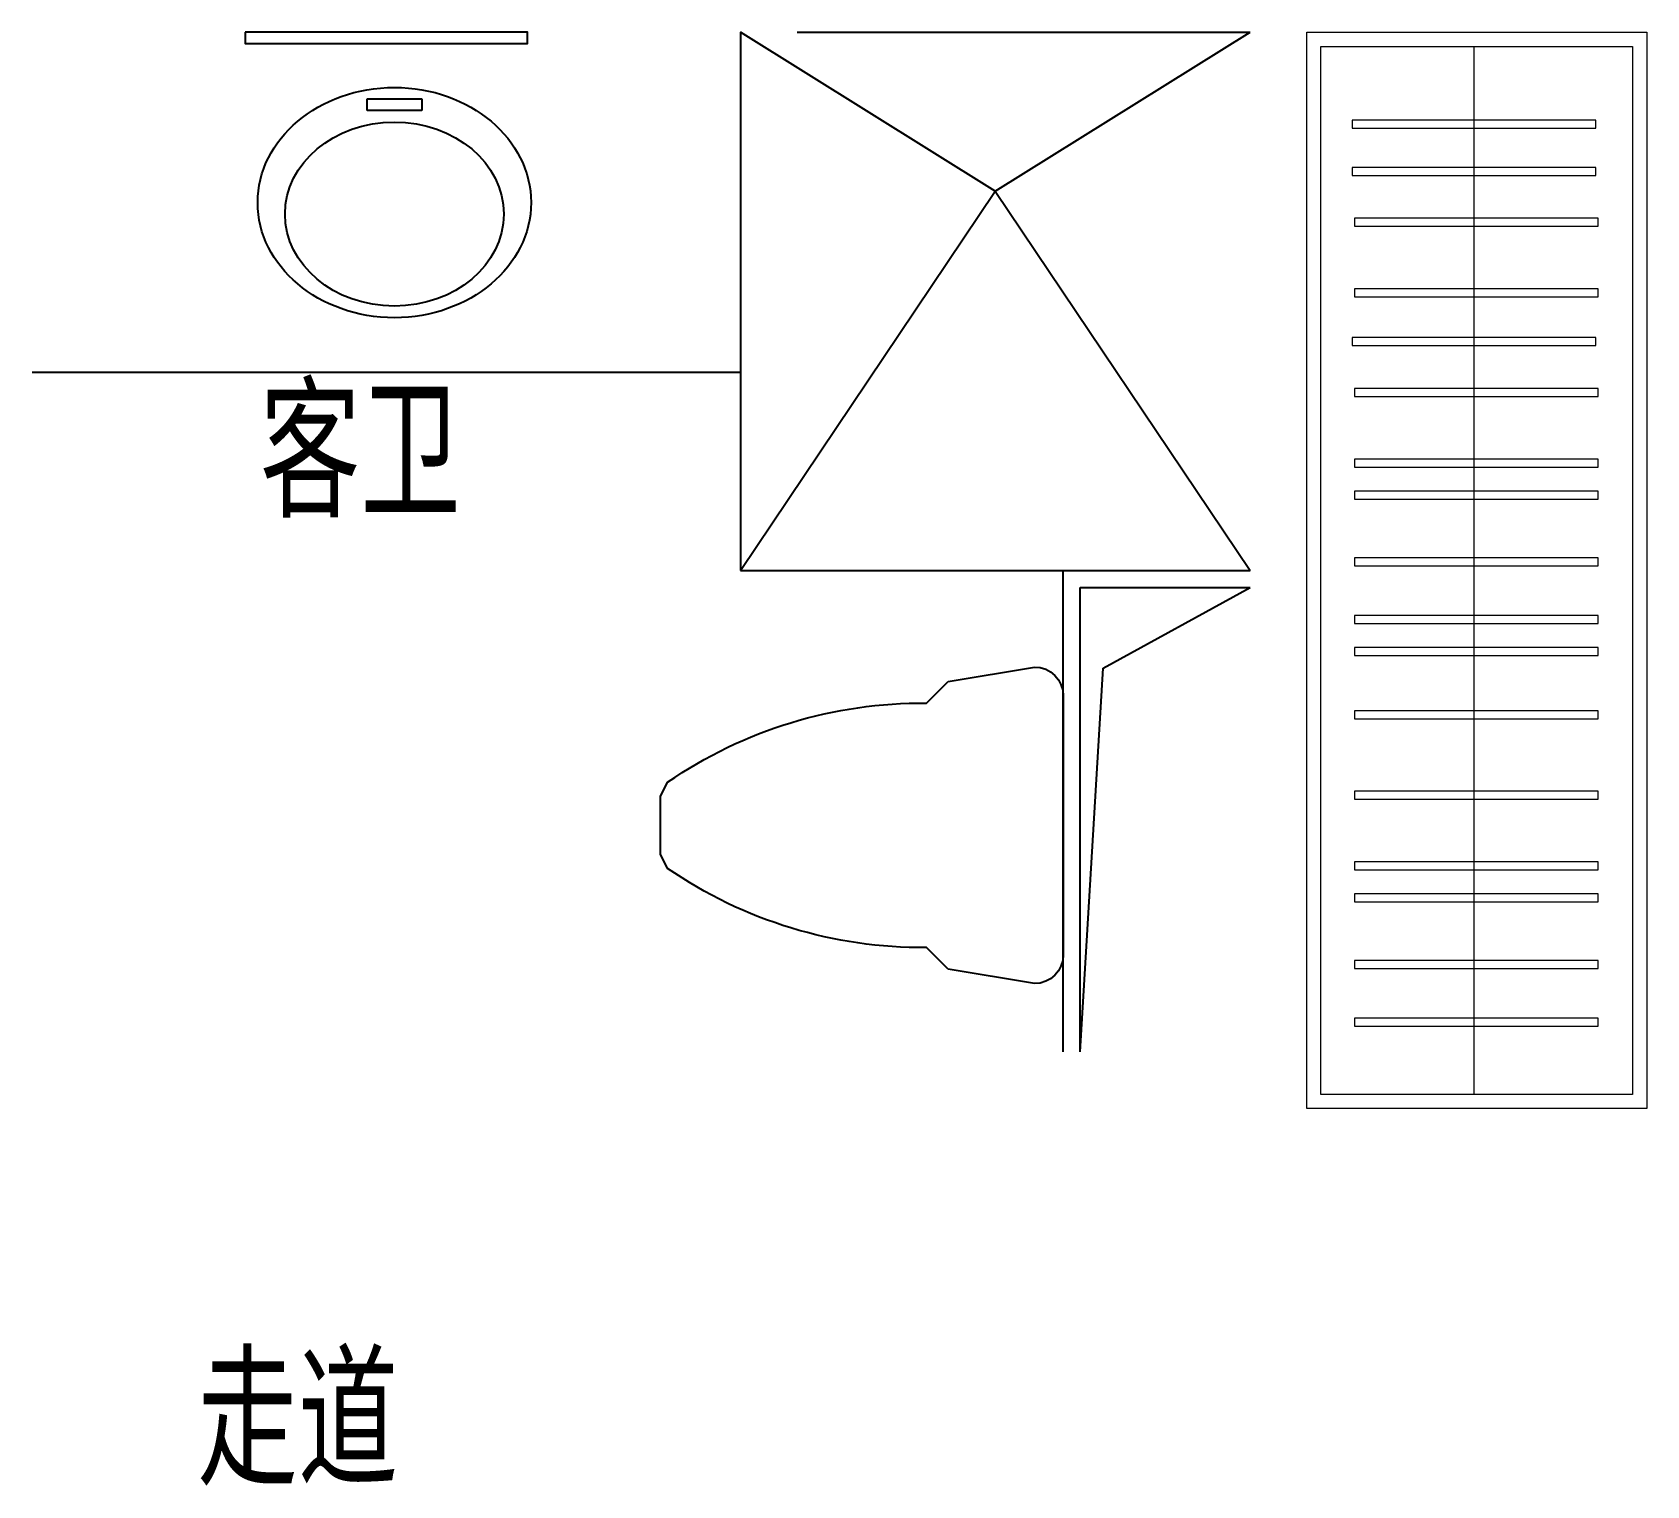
# Model space of a CAD drawing. Extents: x 72956 to 162056, y -6841 to 35159.
# Drawn here: x 132701 to 135551, y 20223 to 22788 of the extents above; entities that cross this region are included whole.
import ezdxf

# ---------------------------------------------------------------- set-up
doc = ezdxf.new("R2010")
doc.units = 0
doc.header["$LTSCALE"] = 1000
doc.header["$MEASUREMENT"] = 0
doc.layers.get('0').update_dxf_attribs({"linetype": 'CONTINUOUS'})
for name, color, linetype in [('-厨卫', 154, 'CONTINUOUS'), ('-文字', 7, 'CONTINUOUS'), ('-管井', 228, 'CONTINUOUS'), ('COLUMN', 7, 'CONTINUOUS')]:
    doc.layers.add(name, color=color, linetype=linetype)
doc.layers.add('-家具', color=44, linetype='CONTINUOUS', lineweight=9)
doc.styles.add('样式 1', font='SIMHEI.TTF', dxfattribs={"width": 0.65, "height": 500})

# ---------------------------------------------------------------- blocks, each defined once
blk = doc.blocks.new('A$C028E412E')
for p, q in [((193, 40.4), (289.6, 40.4)), ((193, 20.1), (193, 40.4)), ((289.6, 40.4), (289.6, 20.1)), ((289.6, 20.1), (193, 20.1))]:
    blk.add_line(p, q)
at = {"extrusion": (0, 0, -1)}
for centre, major_axis in [((241.3, 203), (241.3, 0)), ((241.3, 223.3), (-193, 0))]:
    blk.add_ellipse(centre, major_axis=major_axis, ratio=0.842105, start_param=3.141593, end_param=9.424778, dxfattribs=at)
blk = doc.blocks.new('A$C3F2D3E33')
at = {"linetype": 'ByBlock'}
for p, q in [((228.6, 711.2), (203.2, 698.5)), ((330.2, 711.2), (228.6, 711.2)), ((355.6, 698.5), (330.2, 711.2)), ((63.5, 241.3), (25.4, 203.2)), ((533.4, 203.2), (495.3, 241.3)), ((25.4, 203.2), (0, 50.8)), ((558.8, 50.8), (533.4, 203.2)), ((50.8, 0), (508, 0))]:
    blk.add_line(p, q, dxfattribs=at)
for centre, radius, start, end in [((858.4, 248.4), 794.9, 145.5092, 180.5092), ((-299.6, 248.4), 794.9, 359.4908, 34.4908), ((50.8, 50.8), 50.8, 180, 270), ((508, 50.8), 50.8, 270, 0)]:
    blk.add_arc(centre, radius, start, end, dxfattribs=at)
blk = doc.blocks.new('A-6家具9')
at = {"layer": '-家具'}
for p, q in [((186552.6, 78632.5), (186552.6, 76782.5)), ((186767.9, 78502.4), (186337.8, 78502.4)), ((186337.8, 78502.4), (186337.8, 78488.3)), ((186767.9, 78488.3), (186767.9, 78502.4)), ((186337.8, 78488.3), (186767.9, 78488.3)), ((186767.9, 78419), (186337.8, 78419)), ((186337.8, 78419), (186337.8, 78404.9)), ((186337.8, 78404.9), (186767.9, 78404.9)), ((186767.9, 78404.9), (186767.9, 78419)), ((186772.1, 78329.3), (186342, 78329.3)), ((186342, 78329.3), (186342, 78315.2)), ((186772.1, 78315.2), (186772.1, 78329.3)), ((186342, 78315.2), (186772.1, 78315.2)), ((186772.1, 78204.7), (186342, 78204.7)), ((186342, 78204.7), (186342, 78190.6)), ((186772.1, 78190.6), (186772.1, 78204.7)), ((186342, 78190.6), (186772.1, 78190.6)), ((186767.9, 78118.5), (186337.8, 78118.5)), ((186337.8, 78118.5), (186337.8, 78104.4)), ((186767.9, 78104.4), (186767.9, 78118.5)), ((186337.8, 78104.4), (186767.9, 78104.4)), ((186772.1, 78028.9), (186342, 78028.9)), ((186342, 78028.9), (186342, 78014.8)), ((186342, 78014.8), (186772.1, 78014.8)), ((186772.1, 78014.8), (186772.1, 78028.9)), ((186772.1, 77904.2), (186342, 77904.2)), ((186342, 77904.2), (186342, 77890.1)), ((186772.1, 77890.1), (186772.1, 77904.2)), ((186342, 77890.1), (186772.1, 77890.1)), ((186772.1, 77847.6), (186342, 77847.6)), ((186342, 77847.6), (186342, 77833.6)), ((186342, 77833.6), (186772.1, 77833.6)), ((186772.1, 77833.6), (186772.1, 77847.6)), ((186772.1, 77729.9), (186342, 77729.9)), ((186342, 77729.9), (186342, 77715.8)), ((186772.1, 77715.8), (186772.1, 77729.9)), ((186342, 77715.8), (186772.1, 77715.8)), ((186772.1, 77628), (186342, 77628)), ((186342, 77628), (186342, 77613.9)), ((186342, 77613.9), (186772.1, 77613.9)), ((186772.1, 77613.9), (186772.1, 77628)), ((186772.1, 77571.5), (186342, 77571.5)), ((186342, 77571.5), (186342, 77557.4)), ((186342, 77557.4), (186772.1, 77557.4)), ((186772.1, 77557.4), (186772.1, 77571.5)), ((186772.1, 77459.7), (186342, 77459.7)), ((186342, 77459.7), (186342, 77445.6)), ((186342, 77445.6), (186772.1, 77445.6)), ((186772.1, 77445.6), (186772.1, 77459.7)), ((186772.1, 77317.7), (186342, 77317.7)), ((186342, 77317.7), (186342, 77303.6)), ((186342, 77303.6), (186772.1, 77303.6)), ((186772.1, 77303.6), (186772.1, 77317.7)), ((186772.1, 77193), (186342, 77193)), ((186342, 77193), (186342, 77179)), ((186342, 77179), (186772.1, 77179)), ((186772.1, 77179), (186772.1, 77193)), ((186772.1, 77136.5), (186342, 77136.5)), ((186342, 77136.5), (186342, 77122.4)), ((186342, 77122.4), (186772.1, 77122.4)), ((186772.1, 77122.4), (186772.1, 77136.5)), ((186772.1, 77018.7), (186342, 77018.7)), ((186342, 77018.7), (186342, 77004.6)), ((186772.1, 77004.6), (186772.1, 77018.7)), ((186342, 77004.6), (186772.1, 77004.6)), ((186772.1, 76916.9), (186342, 76916.9)), ((186342, 76916.9), (186342, 76902.8)), ((186772.1, 76902.8), (186772.1, 76916.9))]:
    blk.add_line(p, q, dxfattribs=at)
for points in [[(186857.6, 78657.5), (186857.6, 76757.5), (186257.6, 76757.5), (186257.6, 78657.5)], [(186767.9, 78502.4), (186337.8, 78502.4), (186337.8, 78488.3), (186767.9, 78488.3)], [(186767.9, 78419), (186337.8, 78419), (186337.8, 78404.9), (186767.9, 78404.9)], [(186772.1, 78329.3), (186342, 78329.3), (186342, 78315.2), (186772.1, 78315.2)], [(186772.1, 78204.7), (186342, 78204.7), (186342, 78190.6), (186772.1, 78190.6)], [(186767.9, 78118.5), (186337.8, 78118.5), (186337.8, 78104.4), (186767.9, 78104.4)], [(186772.1, 78028.9), (186342, 78028.9), (186342, 78014.8), (186772.1, 78014.8)], [(186772.1, 77904.2), (186342, 77904.2), (186342, 77890.1), (186772.1, 77890.1)], [(186772.1, 77847.6), (186342, 77847.6), (186342, 77833.6), (186772.1, 77833.6)], [(186772.1, 77729.9), (186342, 77729.9), (186342, 77715.8), (186772.1, 77715.8)], [(186772.1, 77628), (186342, 77628), (186342, 77613.9), (186772.1, 77613.9)], [(186772.1, 77571.5), (186342, 77571.5), (186342, 77557.4), (186772.1, 77557.4)], [(186772.1, 77459.7), (186342, 77459.7), (186342, 77445.6), (186772.1, 77445.6)], [(186772.1, 77317.7), (186342, 77317.7), (186342, 77303.6), (186772.1, 77303.6)], [(186772.1, 77193), (186342, 77193), (186342, 77179), (186772.1, 77179)], [(186772.1, 77136.5), (186342, 77136.5), (186342, 77122.4), (186772.1, 77122.4)], [(186772.1, 77018.7), (186342, 77018.7), (186342, 77004.6), (186772.1, 77004.6)], [(186772.1, 76916.9), (186342, 76916.9), (186342, 76902.8), (186772.1, 76902.8)]]:
    blk.add_lwpolyline(points, close=True, dxfattribs=at)
blk.add_lwpolyline([(186832.6, 78032.5), (186832.6, 78032.5), (186832.6, 76782.5), (186282.6, 76782.5), (186282.6, 78632.5), (186832.6, 78632.5), (186832.6, 78032.5)], dxfattribs=at)

msp = doc.modelspace()

# ---------------------------------------------------------------- linework, layer by layer
at = {"layer": '-厨卫'}
for p, q in [((133950.748, 22788.456), (133950.748, 21838.456)), ((134400.748, 22508.044), (133950.748, 22788.456)), ((134400.748, 22508.044), (134850.748, 22788.456)), ((133950.748, 21838.456), (134400.748, 22508.044)), ((134400.748, 22508.044), (134850.748, 21838.456)), ((132700.748, 22188.456), (133950.748, 22188.456)), ((133950.748, 21838.456), (134850.748, 21838.456))]:
    msp.add_line(p, q, dxfattribs=at)
msp.add_lwpolyline([(133076.477, 22788.456), (133076.477, 22768.456), (133575.02, 22768.456), (133575.02, 22788.456)], close=True, dxfattribs=at)
at = {"layer": '-管井'}
for p, q in [((134520.748, 20988.456), (134520.748, 21838.586)), ((134550.748, 21808.478), (134850.748, 21808.478)), ((134550.748, 20988.456), (134550.748, 21808.478)), ((134591.372, 21665.645), (134850.748, 21808.478)), ((134550.748, 20988.456), (134591.372, 21665.645))]:
    msp.add_line(p, q, dxfattribs=at)
at = {"layer": 'COLUMN'}
msp.add_line((134050.748, 22788.456), (134850.748, 22788.456), dxfattribs=at)

# ---------------------------------------------------------------- block references
at = {"layer": '-厨卫'}
msp.add_blockref('A-6家具9', (-51306.882, -55869.08), dxfattribs=at)
at = {"layer": '-厨卫', "rotation": 180}
msp.add_blockref('A$C028E412E', (133581.259, 22690.837), dxfattribs=at)
at = {"layer": '-厨卫', "xscale": -1, "rotation": 90}
msp.add_blockref('A$C3F2D3E33', (134520.748, 21667.853), dxfattribs=at)

# ---------------------------------------------------------------- texts
at = {"layer": '-文字', "char_height": 200, "width": 1860.46542, "attachment_point": 3, "style": '样式 1'}
for s, insert in [('客卫', (133457.108, 22153.199)), ('走道', (133346.785, 20444.978))]:
    msp.add_mtext(s, dxfattribs=dict(at, insert=insert))

doc.saveas('drawing.dxf')
